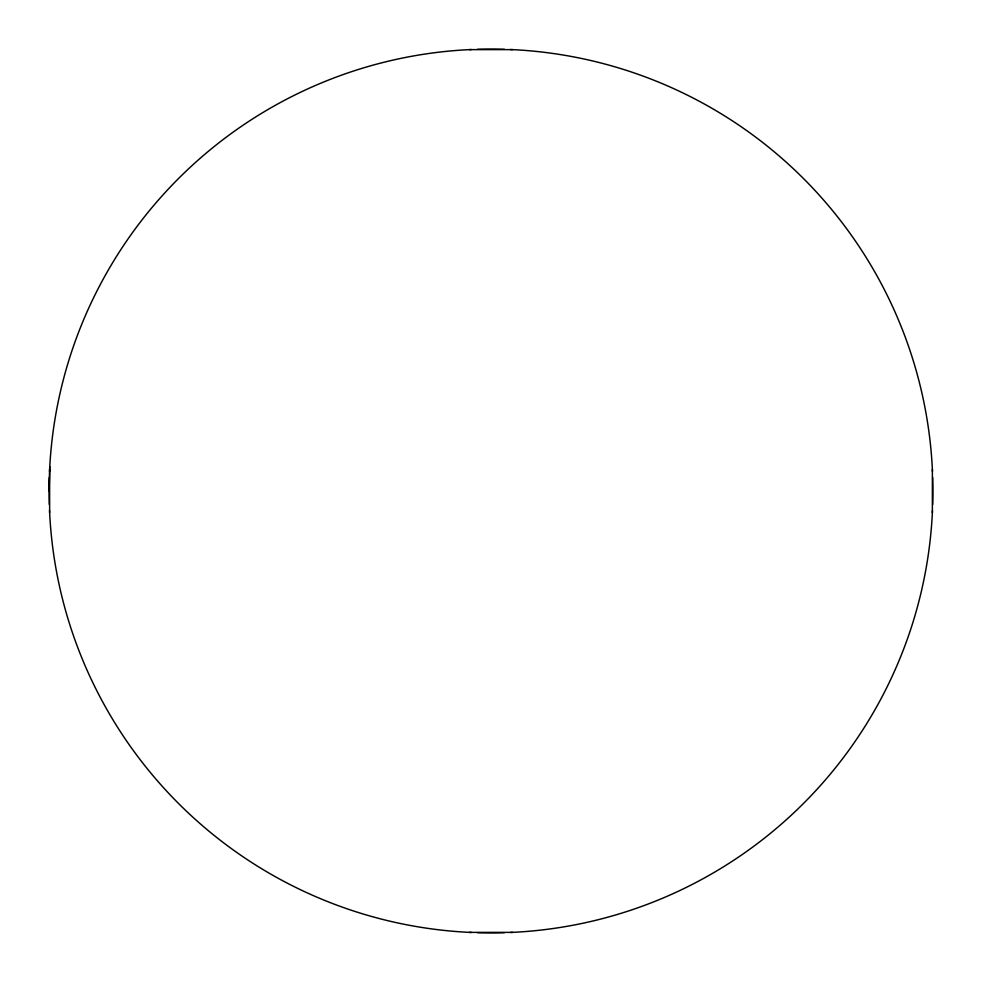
<?xml version="1.0" encoding="UTF-8"?>
<svg xmlns="http://www.w3.org/2000/svg" width="982" height="982" viewBox="0 0 982 982"><rect width="100%" height="100%" fill="white"/><g stroke="black" fill="none" stroke-linecap="round" stroke-linejoin="round"><path stroke-width="1.47" d="M49.628 512.678L49.628 469.322M932.372 512.678L932.372 469.322M49.1 491L49.775 466.659M469.322 49.628L512.678 49.628M512.678 932.372L469.322 932.372M932.691 477.485A441.9 441.9 0 0 1 932.691 504.515M932.47 510.53A441.9 441.9 0 0 1 510.53 932.47M504.515 932.691A441.9 441.9 0 0 1 477.485 932.691M471.47 932.47A441.9 441.9 0 0 1 49.53 510.53M49.309 504.515A441.9 441.9 0 0 1 49.309 477.485M49.53 471.47A441.9 441.9 0 0 1 471.47 49.53M477.485 49.309A441.9 441.9 0 0 1 504.515 49.309M510.53 49.53A441.9 441.9 0 0 1 932.47 471.47"/></g></svg>
